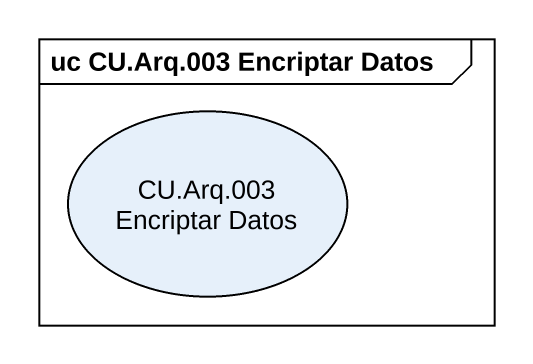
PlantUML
@startuml
mainframe uc CU.Arq.003 Encriptar Datos
usecase "CU.Arq.003 Encriptar Datos" as CU_Arq_003_Encriptar_Datos
@enduml
